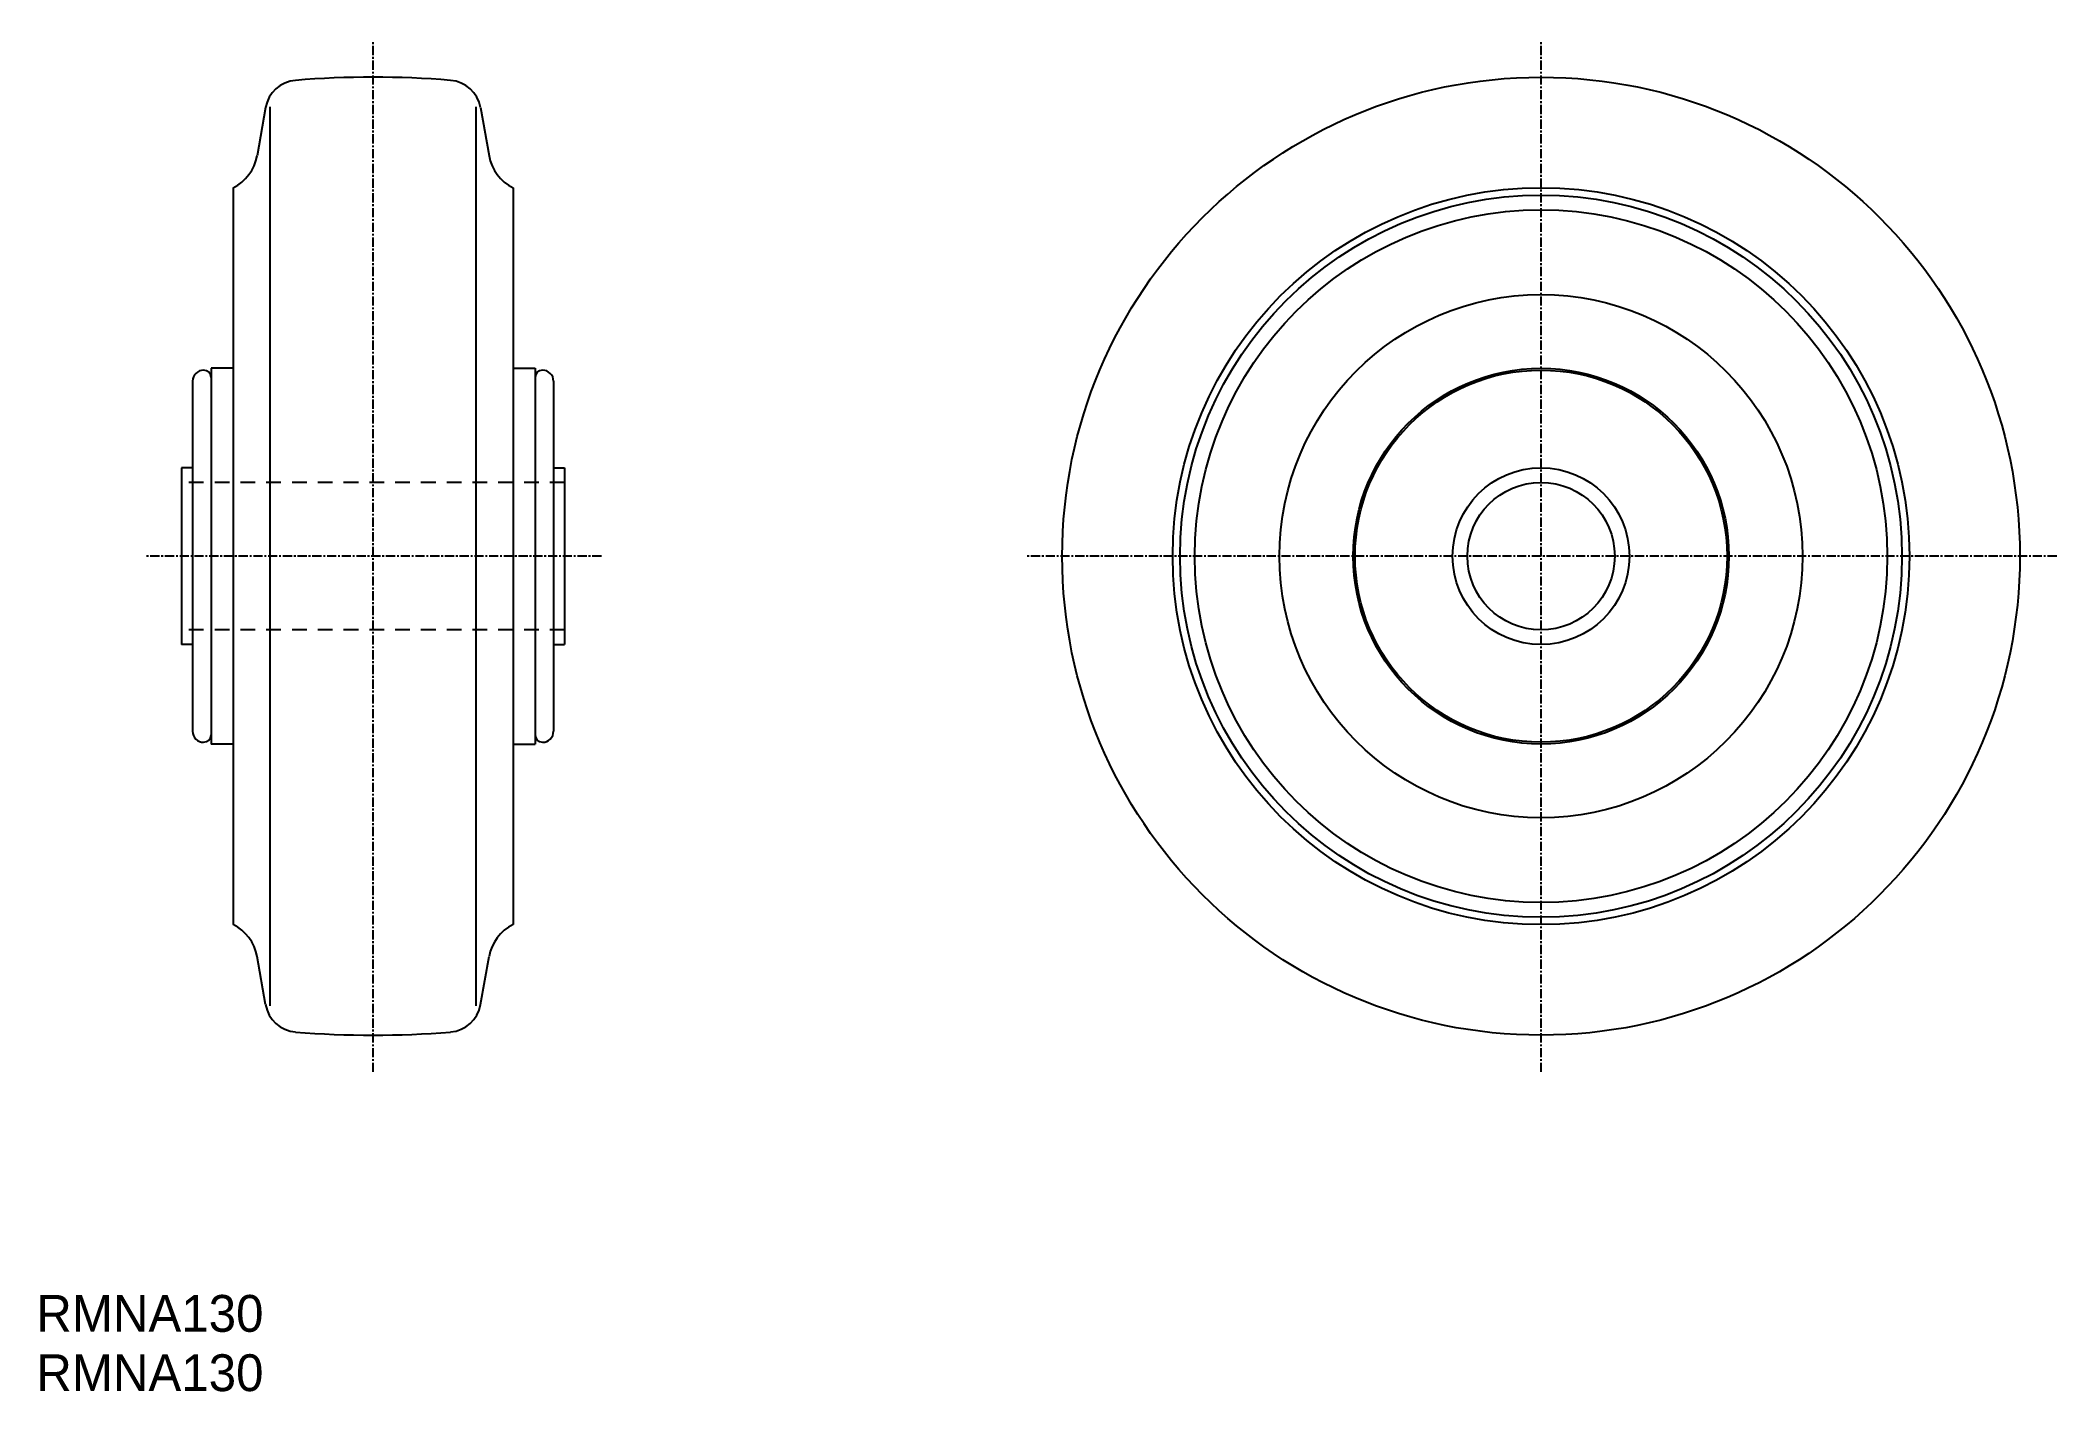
# Model space of a CAD drawing. Extents: x 1 to 274, y 0 to 183.
import ezdxf

# ---------------------------------------------------------------- set-up
doc = ezdxf.new("R2010")
doc.units = 0
doc.linetypes.add('CENTER', pattern=[2, 1.25, -0.25, 0.25, -0.25])
doc.linetypes.add('DASHED', pattern=[3.5, 2, -1.5])
doc.layers.get('0').update_dxf_attribs({"linetype": 'CONTINUOUS'})
doc.layers.add('CENTER', color=1, linetype='CENTER')

msp = doc.modelspace()

# ---------------------------------------------------------------- linework, layer by layer
at = {"color": 7, "linetype": 'CONTINUOUS'}
for p, q in [((31.13, 174.18), (29.97, 167.65)), ((31.72, 174.31), (31.72, 52.31)), ((59.72, 52.31), (59.72, 174.31)), ((60.32, 174.18), (61.47, 167.65)), ((26.72, 163.31), (26.72, 63.31)), ((64.72, 163.31), (64.72, 63.31)), ((21.22, 137.06), (21.22, 89.56)), ((23.72, 138.81), (23.72, 87.81)), ((26.72, 138.81), (23.72, 138.81)), ((64.72, 138.81), (67.72, 138.81)), ((67.72, 138.81), (67.72, 87.81)), ((70.22, 137.06), (70.22, 89.56)), ((21.22, 125.31), (19.72, 125.31)), ((19.72, 125.31), (19.72, 101.31)), ((19.72, 125.31), (19.72, 123.31)), ((70.22, 125.31), (71.72, 125.31)), ((71.72, 125.31), (71.72, 101.31)), ((71.72, 125.31), (71.72, 123.31)), ((21.22, 101.31), (19.72, 101.31)), ((70.22, 101.31), (71.72, 101.31)), ((26.72, 87.81), (23.72, 87.81)), ((64.72, 87.81), (67.72, 87.81)), ((31.13, 52.45), (29.97, 58.98)), ((60.32, 52.45), (61.47, 58.98))]:
    msp.add_line(p, q, dxfattribs=at)
at = {"color": 3, "linetype": 'DASHED'}
for p, q in [((71.72, 123.31), (19.72, 123.31)), ((71.72, 103.31), (19.72, 103.31))]:
    msp.add_line(p, q, dxfattribs=at)
at = {"color": 7, "linetype": 'CONTINUOUS'}
for radius in [65, 50, 49, 47, 35.5, 25.5, 25.25, 12, 10]:
    msp.add_circle((204.28, 113.31), radius, dxfattribs=at)
for centre, radius, start, end in [((45.72, 48.31), 130, 85.3549, 94.6451), ((35.56, 173.4), 4.5, 94.6589, 169.9966), ((55.88, 173.4), 4.5, 10.0034, 85.3411), ((24.07, 168.69), 6, 296.2644, 350.0106), ((67.38, 168.69), 6, 190.0058, 243.7241), ((22.72, 137.06), 1.5, 90, 180), ((22.72, 137.56), 1, 0, 90), ((68.72, 137.56), 1, 90, 180), ((68.72, 137.06), 1.5, 0, 90), ((22.72, 89.56), 1.5, 180, 270), ((22.72, 89.06), 1, 270, 0), ((68.72, 89.06), 1, 180, 270), ((68.72, 89.56), 1.5, 270, 0), ((24.07, 57.94), 6, 9.9894, 63.7356), ((67.38, 57.93), 6, 116.2759, 169.9942), ((35.56, 53.23), 4.5, 190.0085, 265.3311), ((55.88, 53.23), 4.5, 274.6689, 349.9915), ((45.72, 178.31), 130, 265.355, 274.645)]:
    msp.add_arc(centre, radius, start, end, dxfattribs=at)
at = {"layer": 'CENTER', "color": 1, "linetype": 'CENTER'}
for p, q in [((45.72, 43.31), (45.72, 183.31)), ((204.28, 43.31), (204.28, 183.31)), ((76.72, 113.31), (14.72, 113.31)), ((274.28, 113.31), (134.28, 113.31))]:
    msp.add_line(p, q, dxfattribs=at)

# ---------------------------------------------------------------- texts
at = {"color": 7, "linetype": 'CONTINUOUS'}
for p in [(0, 8.05), (0, 0)]:
    msp.add_text('RMNA130', height=5, dxfattribs=at).set_placement(p)

doc.saveas('drawing.dxf')
